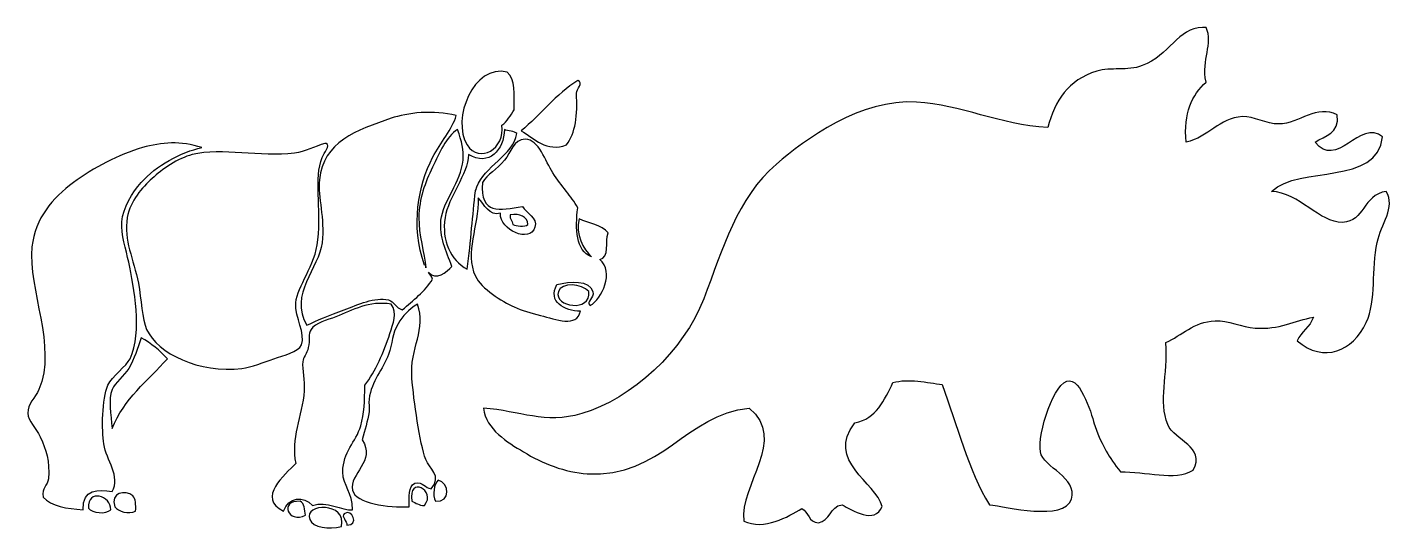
# Model space of a CAD drawing. Header units: centimetres. Extents: x -66 to 65, y -66 to 66.
# Drawn here: x -55.21 to -39.61, y -13.64 to -7.91 of the extents above; entities that cross this region are included whole.
import ezdxf

# ---------------------------------------------------------------- set-up
doc = ezdxf.new("R2010")
doc.units = ezdxf.units.CM
doc.header["$MEASUREMENT"] = 0
doc.layers.add('Layer 1', color=7, linetype='Continuous')

msp = doc.modelspace()

# ---------------------------------------------------------------- linework, layer by layer
at = {"layer": 'Layer 1'}
for points, knots in [([(-41.77333, -7.90687), (-41.68702, -8.09917), (-41.8295, -8.26617), (-41.77333, -8.52925), (-41.77333, -8.52925), (-41.93332, -8.67353), (-42.02873, -8.88242), (-42.00153, -9.21391), (-42.00153, -9.21391), (-41.73718, -9.15541), (-41.63151, -8.94007), (-41.35838, -8.92342), (-41.35838, -8.92342), (-41.22709, -8.91543), (-41.08983, -9.00925), (-40.94343, -9.00642), (-40.94343, -9.00642), (-40.7121, -9.00195), (-40.50515, -8.78055), (-40.27954, -8.9027), (-40.27954, -8.9027), (-40.24557, -9.12339), (-40.42173, -9.13395), (-40.52851, -9.2139), (-40.52851, -9.2139), (-40.29451, -9.53338), (-40.01233, -8.94656), (-39.76087, -9.15164), (-39.76087, -9.15164), (-39.82556, -9.71629), (-40.70202, -9.46911), (-41.02643, -9.77402), (-41.02643, -9.77402), (-40.71173, -9.79124), (-40.47588, -10.13319), (-40.21731, -10.12671), (-40.21731, -10.12671), (-39.96559, -10.12039), (-39.99001, -9.81572), (-39.71939, -9.77402), (-39.71939, -9.77402), (-39.61215, -9.95669), (-39.77612, -10.14658), (-39.82313, -10.35494), (-39.82313, -10.35494), (-39.89211, -10.66053), (-39.82609, -11.01179), (-39.94762, -11.26778), (-39.94762, -11.26778), (-40.1028, -11.59465), (-40.4271, -11.73527), (-40.736, -11.47524), (-40.736, -11.47524), (-40.68554, -11.37356), (-40.58847, -11.31847), (-40.54928, -11.20555), (-40.54928, -11.20555), (-40.75984, -11.24772), (-40.93951, -11.35123), (-41.21317, -11.33004), (-41.21317, -11.33004), (-41.36697, -11.31811), (-41.52096, -11.23966), (-41.66958, -11.24704), (-41.66958, -11.24704), (-41.91503, -11.25924), (-42.05084, -11.41539), (-42.22973, -11.49599), (-42.22973, -11.49599), (-42.2051, -11.87239), (-42.31964, -12.15927), (-42.20899, -12.4296), (-42.20899, -12.4296), (-42.13372, -12.61349), (-41.77513, -12.67786), (-41.91853, -12.94826), (-41.91853, -12.94826), (-42.13157, -13.07701), (-42.46603, -12.95826), (-42.7484, -12.969), (-42.7484, -12.969), (-42.88273, -12.79062), (-42.94959, -12.68926), (-43.03886, -12.45031), (-43.03886, -12.45031), (-43.04743, -12.42737), (-43.16689, -11.94033), (-43.32932, -11.93165), (-43.32932, -11.93165), (-43.50172, -11.92247), (-43.69778, -12.5326), (-43.66127, -12.74077), (-43.66127, -12.74077), (-43.62981, -12.92013), (-43.22968, -13.02999), (-43.30858, -13.28018), (-43.30858, -13.28018), (-43.38764, -13.53098), (-44.05579, -13.36572), (-44.24219, -13.34244), (-44.24219, -13.34244), (-44.48632, -12.95038), (-44.60806, -12.43585), (-44.7816, -11.97317), (-44.7816, -11.97317), (-44.94384, -11.9529), (-45.17519, -11.90017), (-45.34175, -11.95243), (-45.34175, -11.95243), (-45.44216, -12.14939), (-45.52564, -12.36328), (-45.77741, -12.40886), (-45.77741, -12.40886), (-46.11542, -12.84423), (-45.53164, -13.0876), (-45.46621, -13.36319), (-45.46621, -13.36319), (-45.54566, -13.57203), (-45.8093, -13.40235), (-45.92262, -13.34245), (-45.92262, -13.34245), (-46.06208, -13.36206), (-46.05798, -13.52517), (-46.19234, -13.54991), (-46.19234, -13.54991), (-46.30267, -13.54269), (-46.30336, -13.42582), (-46.37906, -13.38396), (-46.37906, -13.38396), (-46.54027, -13.48109), (-46.80835, -13.63706), (-47.04295, -13.52919), (-47.04295, -13.52919), (-47.09412, -13.12305), (-46.54199, -12.59622), (-46.98072, -12.24289), (-46.98072, -12.24289), (-47.70015, -12.30697), (-47.97698, -13.03937), (-48.82717, -12.98978), (-48.82717, -12.98978), (-49.07331, -12.97541), (-49.3435, -12.86963), (-49.55329, -12.74083), (-49.55329, -12.74083), (-49.73929, -12.62669), (-49.97768, -12.48953), (-50.0097, -12.24291), (-50.0097, -12.24291), (-49.59023, -12.2732), (-49.3117, -12.42852), (-48.8894, -12.30517), (-48.8894, -12.30517), (-48.31557, -12.13758), (-47.72624, -11.5891), (-47.49936, -10.99815), (-47.49936, -10.99815), (-47.27896, -10.42406), (-47.1236, -9.85531), (-46.66949, -9.46291), (-46.66949, -9.46291), (-46.34424, -9.18182), (-45.71027, -8.71779), (-45.07202, -8.75753), (-45.07202, -8.75753), (-44.56759, -8.78894), (-44.13, -9.0128), (-43.57826, -9.04799), (-43.57826, -9.04799), (-43.49089, -8.73927), (-43.35053, -8.50694), (-43.01811, -8.40484), (-43.01811, -8.40484), (-42.85849, -8.35581), (-42.67037, -8.40759), (-42.49945, -8.34258), (-42.49945, -8.34258), (-42.19433, -8.22659), (-42.0898, -7.91104), (-41.81481, -7.90689), (-41.81481, -7.90689), (-41.801, -7.90687), (-41.78717, -7.90687), (-41.77333, -7.90687)], [0, 0, 0, 0, 0.0212766, 0.0212766, 0.0212766, 0.0212766, 0.04255319, 0.04255319, 0.04255319, 0.04255319, 0.06382979, 0.06382979, 0.06382979, 0.06382979, 0.08510638, 0.08510638, 0.08510638, 0.08510638, 0.10638298, 0.10638298, 0.10638298, 0.10638298, 0.12765957, 0.12765957, 0.12765957, 0.12765957, 0.14893617, 0.14893617, 0.14893617, 0.14893617, 0.17021277, 0.17021277, 0.17021277, 0.17021277, 0.19148936, 0.19148936, 0.19148936, 0.19148936, 0.21276596, 0.21276596, 0.21276596, 0.21276596, 0.23404255, 0.23404255, 0.23404255, 0.23404255, 0.25531915, 0.25531915, 0.25531915, 0.25531915, 0.27659574, 0.27659574, 0.27659574, 0.27659574, 0.29787234, 0.29787234, 0.29787234, 0.29787234, 0.31914894, 0.31914894, 0.31914894, 0.31914894, 0.34042553, 0.34042553, 0.34042553, 0.34042553, 0.36170213, 0.36170213, 0.36170213, 0.36170213, 0.38297872, 0.38297872, 0.38297872, 0.38297872, 0.40425532, 0.40425532, 0.40425532, 0.40425532, 0.42553191, 0.42553191, 0.42553191, 0.42553191, 0.44680851, 0.44680851, 0.44680851, 0.44680851, 0.46808511, 0.46808511, 0.46808511, 0.46808511, 0.4893617, 0.4893617, 0.4893617, 0.4893617, 0.5106383, 0.5106383, 0.5106383, 0.5106383, 0.53191489, 0.53191489, 0.53191489, 0.53191489, 0.55319149, 0.55319149, 0.55319149, 0.55319149, 0.57446809, 0.57446809, 0.57446809, 0.57446809, 0.59574468, 0.59574468, 0.59574468, 0.59574468, 0.61702128, 0.61702128, 0.61702128, 0.61702128, 0.63829787, 0.63829787, 0.63829787, 0.63829787, 0.65957447, 0.65957447, 0.65957447, 0.65957447, 0.68085106, 0.68085106, 0.68085106, 0.68085106, 0.70212766, 0.70212766, 0.70212766, 0.70212766, 0.72340426, 0.72340426, 0.72340426, 0.72340426, 0.74468085, 0.74468085, 0.74468085, 0.74468085, 0.76595745, 0.76595745, 0.76595745, 0.76595745, 0.78723404, 0.78723404, 0.78723404, 0.78723404, 0.80851064, 0.80851064, 0.80851064, 0.80851064, 0.82978723, 0.82978723, 0.82978723, 0.82978723, 0.85106383, 0.85106383, 0.85106383, 0.85106383, 0.87234043, 0.87234043, 0.87234043, 0.87234043, 0.89361702, 0.89361702, 0.89361702, 0.89361702, 0.91489362, 0.91489362, 0.91489362, 0.91489362, 0.93617021, 0.93617021, 0.93617021, 0.93617021, 0.95744681, 0.95744681, 0.95744681, 0.95744681, 1, 1, 1, 1]), ([(-49.73835, -8.41654), (-49.64765, -8.49457), (-49.65654, -8.67337), (-49.65964, -8.8462), (-49.65964, -8.8462), (-49.70523, -8.90637), (-49.73502, -8.98228), (-49.80135, -9.02133), (-49.80135, -9.02133), (-49.75656, -9.28491), (-50.05609, -9.46535), (-50.19508, -9.24416), (-50.19508, -9.24416), (-50.37795, -8.95303), (-50.12017, -8.31856), (-49.73835, -8.41654)], [0, 0, 0, 0, 0.2, 0.2, 0.2, 0.2, 0.4, 0.4, 0.4, 0.4, 0.6, 0.6, 0.6, 0.6, 1, 1, 1, 1]), ([(-48.93526, -8.51197), (-48.86692, -8.5361), (-48.94658, -8.60756), (-48.95092, -8.65524), (-48.95092, -8.65524), (-48.93272, -8.90704), (-48.96256, -9.11035), (-49.06122, -9.24415), (-49.06122, -9.24415), (-49.29202, -9.33228), (-49.42955, -9.1693), (-49.58091, -9.08498), (-49.58091, -9.08498), (-49.35795, -8.90181), (-49.18478, -8.66826), (-48.93526, -8.51197)], [0, 0, 0, 0, 0.2, 0.2, 0.2, 0.2, 0.4, 0.4, 0.4, 0.4, 0.6, 0.6, 0.6, 0.6, 1, 1, 1, 1]), ([(-50.66751, -10.64494), (-50.68344, -10.47399), (-50.74821, -10.26778), (-50.7463, -10.07185), (-50.7463, -10.07185), (-50.74413, -9.85563), (-50.67478, -9.67572), (-50.58874, -9.49887), (-50.58874, -9.49887), (-50.50775, -9.33242), (-50.43742, -9.15097), (-50.30532, -9.06913), (-50.30532, -9.06913), (-50.25624, -9.20214), (-50.23229, -9.30548), (-50.24227, -9.41928), (-50.24227, -9.41928), (-50.26375, -9.66188), (-50.47098, -9.88728), (-50.49426, -10.10378), (-50.49426, -10.10378), (-50.51432, -10.29084), (-50.43465, -10.45525), (-50.36834, -10.62906), (-50.36834, -10.62906), (-50.42528, -10.68891), (-50.55424, -10.80003), (-50.63597, -10.69264), (-50.63597, -10.69264), (-50.62187, -10.72082), (-50.59795, -10.73918), (-50.58872, -10.77233), (-50.58872, -10.77233), (-50.67881, -10.91481), (-50.80867, -11.01688), (-50.93524, -11.12248), (-50.93524, -11.12248), (-51.00938, -11.10287), (-51.02761, -11.02744), (-51.09272, -11.01106), (-51.09272, -11.01106), (-51.24919, -10.97158), (-51.43903, -11.0649), (-51.59667, -11.12248), (-51.59667, -11.12248), (-51.76608, -11.18429), (-51.91253, -11.24332), (-52.02188, -11.29755), (-52.02188, -11.29755), (-52.23363, -10.94843), (-51.88234, -10.64665), (-51.84866, -10.35841), (-51.84866, -10.35841), (-51.81569, -10.07708), (-51.90047, -9.84258), (-51.88017, -9.6421), (-51.88017, -9.6421), (-51.83643, -9.21059), (-51.45567, -9.07671), (-51.06118, -8.94172), (-51.06118, -8.94172), (-50.88018, -8.87975), (-50.57559, -8.84353), (-50.32109, -8.90989), (-50.32109, -8.90989), (-50.36387, -9.07086), (-50.5004, -9.21363), (-50.58874, -9.38746), (-50.58874, -9.38746), (-50.75458, -9.71335), (-50.83835, -10.15891), (-50.68325, -10.61312), (-50.68325, -10.61312), (-50.66989, -10.61018), (-50.66835, -10.61928), (-50.66751, -10.62905), (-50.66751, -10.62905), (-50.66751, -10.63436), (-50.66751, -10.63962), (-50.66751, -10.64494)], [0, 0, 0, 0, 0.04761905, 0.04761905, 0.04761905, 0.04761905, 0.0952381, 0.0952381, 0.0952381, 0.0952381, 0.14285714, 0.14285714, 0.14285714, 0.14285714, 0.19047619, 0.19047619, 0.19047619, 0.19047619, 0.23809524, 0.23809524, 0.23809524, 0.23809524, 0.28571429, 0.28571429, 0.28571429, 0.28571429, 0.33333333, 0.33333333, 0.33333333, 0.33333333, 0.38095238, 0.38095238, 0.38095238, 0.38095238, 0.42857143, 0.42857143, 0.42857143, 0.42857143, 0.47619048, 0.47619048, 0.47619048, 0.47619048, 0.52380952, 0.52380952, 0.52380952, 0.52380952, 0.57142857, 0.57142857, 0.57142857, 0.57142857, 0.61904762, 0.61904762, 0.61904762, 0.61904762, 0.66666667, 0.66666667, 0.66666667, 0.66666667, 0.71428571, 0.71428571, 0.71428571, 0.71428571, 0.76190476, 0.76190476, 0.76190476, 0.76190476, 0.80952381, 0.80952381, 0.80952381, 0.80952381, 0.85714286, 0.85714286, 0.85714286, 0.85714286, 0.9047619, 0.9047619, 0.9047619, 0.9047619, 1, 1, 1, 1]), ([(-53.21875, -9.27604), (-53.45613, -9.3252), (-53.74231, -9.48006), (-53.91172, -9.674), (-53.91172, -9.674), (-54.00922, -9.78563), (-54.1204, -9.96316), (-54.1322, -10.11966), (-54.1322, -10.11966), (-54.14318, -10.26679), (-54.08262, -10.43451), (-54.05349, -10.58133), (-54.05349, -10.58133), (-53.99531, -10.87306), (-53.89373, -11.37021), (-54.03764, -11.67954), (-54.03764, -11.67954), (-54.07606, -11.76204), (-54.24433, -11.88173), (-54.28966, -11.98204), (-54.28966, -11.98204), (-54.3602, -12.13804), (-54.36083, -12.4939), (-54.33686, -12.65059), (-54.33686, -12.65059), (-54.30821, -12.8385), (-54.14128, -13.02064), (-54.2424, -13.19177), (-54.2424, -13.19177), (-54.39673, -13.1723), (-54.58305, -13.15687), (-54.57308, -13.39875), (-54.57308, -13.39875), (-54.76302, -13.38901), (-54.93233, -13.35851), (-55.02991, -13.25543), (-55.02991, -13.25543), (-55.04436, -13.15063), (-54.98006, -13.12531), (-54.96686, -13.04855), (-54.96686, -13.04855), (-54.9521, -12.84064), (-54.99223, -12.71819), (-55.06129, -12.57098), (-55.06129, -12.57098), (-55.11257, -12.46173), (-55.19848, -12.39032), (-55.20305, -12.30042), (-55.20305, -12.30042), (-55.20839, -12.19517), (-55.11841, -12.12394), (-55.07706, -12.02983), (-55.07706, -12.02983), (-54.86687, -11.55123), (-55.20432, -10.88495), (-55.15583, -10.40616), (-55.15583, -10.40616), (-55.12252, -10.07739), (-54.92022, -9.84919), (-54.68339, -9.674), (-54.68339, -9.674), (-54.4555, -9.50557), (-54.16653, -9.35311), (-53.89588, -9.27604), (-53.89588, -9.27604), (-53.68066, -9.21468), (-53.46, -9.196), (-53.21875, -9.27604)], [0, 0, 0, 0, 0.05555556, 0.05555556, 0.05555556, 0.05555556, 0.11111111, 0.11111111, 0.11111111, 0.11111111, 0.16666667, 0.16666667, 0.16666667, 0.16666667, 0.22222222, 0.22222222, 0.22222222, 0.22222222, 0.27777778, 0.27777778, 0.27777778, 0.27777778, 0.33333333, 0.33333333, 0.33333333, 0.33333333, 0.38888889, 0.38888889, 0.38888889, 0.38888889, 0.44444444, 0.44444444, 0.44444444, 0.44444444, 0.5, 0.5, 0.5, 0.5, 0.55555556, 0.55555556, 0.55555556, 0.55555556, 0.61111111, 0.61111111, 0.61111111, 0.61111111, 0.66666667, 0.66666667, 0.66666667, 0.66666667, 0.72222222, 0.72222222, 0.72222222, 0.72222222, 0.77777778, 0.77777778, 0.77777778, 0.77777778, 0.83333333, 0.83333333, 0.83333333, 0.83333333, 0.88888889, 0.88888889, 0.88888889, 0.88888889, 1, 1, 1, 1]), ([(-49.76986, -9.06913), (-49.72954, -9.09202), (-49.65876, -9.08418), (-49.62812, -9.11691), (-49.62812, -9.11691), (-49.67, -9.35871), (-50.00647, -9.49878), (-50.08479, -9.72172), (-50.08479, -9.72172), (-50.08865, -9.73254), (-50.10101, -9.773), (-50.10069, -9.7695), (-50.10069, -9.7695), (-50.13411, -10.0458), (-50.15149, -10.3301), (-50.19507, -10.66085), (-50.19507, -10.66085), (-50.38533, -10.5543), (-50.48828, -10.33806), (-50.44703, -10.07183), (-50.44703, -10.07183), (-50.41081, -9.83828), (-50.18851, -9.58272), (-50.17938, -9.3556), (-50.17938, -9.3556), (-49.94554, -9.49315), (-49.77594, -9.30313), (-49.76986, -9.06913)], [0, 0, 0, 0, 0.125, 0.125, 0.125, 0.125, 0.25, 0.25, 0.25, 0.25, 0.375, 0.375, 0.375, 0.375, 0.5, 0.5, 0.5, 0.5, 0.625, 0.625, 0.625, 0.625, 0.75, 0.75, 0.75, 0.75, 1, 1, 1, 1]), ([(-48.91941, -10.08788), (-48.80641, -10.13805), (-48.6607, -10.1553), (-48.58868, -10.24705), (-48.58868, -10.24705), (-48.62731, -10.34066), (-48.56788, -10.53336), (-48.68324, -10.54944), (-48.68324, -10.54944), (-48.51343, -10.69374), (-48.65974, -10.99828), (-48.79341, -11.07477), (-48.79341, -11.07477), (-48.85045, -11.02196), (-48.73996, -10.99706), (-48.76192, -10.91554), (-48.76192, -10.91554), (-48.79801, -10.78195), (-49.02738, -10.7956), (-49.17142, -10.83598), (-49.17142, -10.83598), (-49.28088, -11.03024), (-49.08554, -11.13829), (-48.90374, -11.1384), (-48.90374, -11.1384), (-48.94232, -11.32528), (-49.18399, -11.23391), (-49.36038, -11.18621), (-49.36038, -11.18621), (-49.47113, -11.15618), (-49.57355, -11.13075), (-49.65962, -11.09062), (-49.65962, -11.09062), (-49.79776, -11.02622), (-50.03411, -10.88155), (-50.10068, -10.74047), (-50.10068, -10.74047), (-50.22797, -10.46993), (-50.06425, -10.1727), (-50.06909, -9.84912), (-50.06909, -9.84912), (-50.00054, -9.91828), (-49.94296, -10.06391), (-49.81707, -10.02414), (-49.81707, -10.02414), (-49.82355, -10.21562), (-49.47883, -10.36635), (-49.42342, -10.18337), (-49.42342, -10.18337), (-49.39056, -10.07518), (-49.51944, -10.0192), (-49.56508, -9.94466), (-49.56508, -9.94466), (-49.82789, -9.99064), (-50.0466, -10.04642), (-50.0218, -9.67404), (-50.0218, -9.67404), (-49.96404, -9.57636), (-49.8553, -9.5277), (-49.76984, -9.41933), (-49.76984, -9.41933), (-49.69999, -9.33085), (-49.6648, -9.18057), (-49.53362, -9.18057), (-49.53362, -9.18057), (-49.37754, -9.18057), (-49.30356, -9.43251), (-49.21861, -9.5626), (-49.21861, -9.5626), (-49.1155, -9.7205), (-49.01218, -9.82512), (-48.93521, -9.96053), (-48.93521, -9.96053), (-48.96437, -10.19974), (-48.96003, -10.45043), (-48.7777, -10.51766), (-48.7777, -10.51766), (-48.87411, -10.43121), (-48.96161, -10.26259), (-48.91941, -10.08788)], [0, 0, 0, 0, 0.04761905, 0.04761905, 0.04761905, 0.04761905, 0.0952381, 0.0952381, 0.0952381, 0.0952381, 0.14285714, 0.14285714, 0.14285714, 0.14285714, 0.19047619, 0.19047619, 0.19047619, 0.19047619, 0.23809524, 0.23809524, 0.23809524, 0.23809524, 0.28571429, 0.28571429, 0.28571429, 0.28571429, 0.33333333, 0.33333333, 0.33333333, 0.33333333, 0.38095238, 0.38095238, 0.38095238, 0.38095238, 0.42857143, 0.42857143, 0.42857143, 0.42857143, 0.47619048, 0.47619048, 0.47619048, 0.47619048, 0.52380952, 0.52380952, 0.52380952, 0.52380952, 0.57142857, 0.57142857, 0.57142857, 0.57142857, 0.61904762, 0.61904762, 0.61904762, 0.61904762, 0.66666667, 0.66666667, 0.66666667, 0.66666667, 0.71428571, 0.71428571, 0.71428571, 0.71428571, 0.76190476, 0.76190476, 0.76190476, 0.76190476, 0.80952381, 0.80952381, 0.80952381, 0.80952381, 0.85714286, 0.85714286, 0.85714286, 0.85714286, 0.9047619, 0.9047619, 0.9047619, 0.9047619, 1, 1, 1, 1]), ([(-51.80141, -9.22825), (-51.75016, -9.25254), (-51.82771, -9.33382), (-51.84866, -9.38748), (-51.84866, -9.38748), (-51.94346, -9.62931), (-51.85819, -9.9544), (-51.89586, -10.32662), (-51.89586, -10.32662), (-51.92637, -10.62703), (-52.13293, -10.84915), (-52.14788, -11.04287), (-52.14788, -11.04287), (-52.16092, -11.2135), (-52.03205, -11.39569), (-52.08483, -11.52044), (-52.08483, -11.52044), (-52.12121, -11.60611), (-52.28697, -11.63924), (-52.3999, -11.67953), (-52.3999, -11.67953), (-52.50468, -11.7171), (-52.65795, -11.7787), (-52.76206, -11.79105), (-52.76206, -11.79105), (-53.24686, -11.84825), (-53.7262, -11.62148), (-53.84865, -11.34536), (-53.84865, -11.34536), (-53.90051, -11.22855), (-53.90853, -11.00254), (-53.94321, -10.82003), (-53.94321, -10.82003), (-53.99544, -10.54563), (-54.11485, -10.33251), (-54.06918, -10.07187), (-54.06918, -10.07187), (-54.03494, -9.87642), (-53.90178, -9.73238), (-53.78568, -9.62626), (-53.78568, -9.62626), (-53.67331, -9.52352), (-53.4907, -9.39531), (-53.32901, -9.35562), (-53.32901, -9.35562), (-52.98439, -9.27119), (-52.55873, -9.38872), (-52.16363, -9.33969), (-52.16363, -9.33969), (-52.04383, -9.32485), (-51.93357, -9.26188), (-51.81713, -9.22825), (-51.81713, -9.22825), (-51.81188, -9.22825), (-51.80667, -9.22825), (-51.80141, -9.22825)], [0, 0, 0, 0, 0.06666667, 0.06666667, 0.06666667, 0.06666667, 0.13333333, 0.13333333, 0.13333333, 0.13333333, 0.2, 0.2, 0.2, 0.2, 0.26666667, 0.26666667, 0.26666667, 0.26666667, 0.33333333, 0.33333333, 0.33333333, 0.33333333, 0.4, 0.4, 0.4, 0.4, 0.46666667, 0.46666667, 0.46666667, 0.46666667, 0.53333333, 0.53333333, 0.53333333, 0.53333333, 0.6, 0.6, 0.6, 0.6, 0.66666667, 0.66666667, 0.66666667, 0.66666667, 0.73333333, 0.73333333, 0.73333333, 0.73333333, 0.8, 0.8, 0.8, 0.8, 0.86666667, 0.86666667, 0.86666667, 0.86666667, 1, 1, 1, 1]), ([(-49.70691, -10.04013), (-49.59052, -10.02859), (-49.51212, -10.05553), (-49.50215, -10.15149), (-49.50215, -10.15149), (-49.54044, -10.18229), (-49.63389, -10.16678), (-49.67532, -10.15149), (-49.67532, -10.15149), (-49.67281, -10.10114), (-49.7172, -10.09831), (-49.70691, -10.04013)], [0, 0, 0, 0, 0.25, 0.25, 0.25, 0.25, 0.5, 0.5, 0.5, 0.5, 1, 1, 1, 1]), ([(-48.80915, -10.91555), (-48.77848, -11.15394), (-49.20933, -11.09327), (-49.15565, -10.91555), (-49.15565, -10.91555), (-49.12345, -10.80898), (-48.88697, -10.81774), (-48.80915, -10.91555)], [0, 0, 0, 0, 0.33333333, 0.33333333, 0.33333333, 0.33333333, 1, 1, 1, 1]), ([(-52.28964, -13.41468), (-52.59656, -13.26752), (-52.27355, -12.99846), (-52.1479, -12.8734), (-52.1479, -12.8734), (-52.21309, -12.59149), (-52.07535, -12.33447), (-52.05328, -12.04576), (-52.05328, -12.04576), (-52.04444, -11.92752), (-52.07929, -11.80507), (-52.06918, -11.71146), (-52.06918, -11.71146), (-52.06455, -11.66918), (-52.0223, -11.62005), (-52.00608, -11.55229), (-52.00608, -11.55229), (-51.98505, -11.46381), (-52.00984, -11.40314), (-51.97467, -11.34539), (-51.97467, -11.34539), (-51.93083, -11.27345), (-51.78891, -11.24109), (-51.69122, -11.20209), (-51.69122, -11.20209), (-51.50278, -11.12708), (-51.31713, -11.01627), (-51.06117, -11.05887), (-51.06117, -11.05887), (-50.9823, -11.15999), (-51.04281, -11.28141), (-51.07691, -11.39307), (-51.07691, -11.39307), (-51.14329, -11.60963), (-51.2437, -11.82098), (-51.36046, -11.98206), (-51.36046, -11.98206), (-51.36506, -12.16282), (-51.36668, -12.30432), (-51.40766, -12.44368), (-51.40766, -12.44368), (-51.46206, -12.62849), (-51.61438, -12.74351), (-51.61239, -12.96893), (-51.61239, -12.96893), (-51.61091, -13.134), (-51.50031, -13.20033), (-51.50222, -13.39877), (-51.50222, -13.39877), (-51.61753, -13.41644), (-51.80194, -13.29122), (-51.95884, -13.35096), (-51.95884, -13.35096), (-52.05816, -13.23193), (-52.23151, -13.25939), (-52.28964, -13.41468)], [0, 0, 0, 0, 0.06666667, 0.06666667, 0.06666667, 0.06666667, 0.13333333, 0.13333333, 0.13333333, 0.13333333, 0.2, 0.2, 0.2, 0.2, 0.26666667, 0.26666667, 0.26666667, 0.26666667, 0.33333333, 0.33333333, 0.33333333, 0.33333333, 0.4, 0.4, 0.4, 0.4, 0.46666667, 0.46666667, 0.46666667, 0.46666667, 0.53333333, 0.53333333, 0.53333333, 0.53333333, 0.6, 0.6, 0.6, 0.6, 0.66666667, 0.66666667, 0.66666667, 0.66666667, 0.73333333, 0.73333333, 0.73333333, 0.73333333, 0.8, 0.8, 0.8, 0.8, 0.86666667, 0.86666667, 0.86666667, 0.86666667, 1, 1, 1, 1]), ([(-50.79348, -13.0963), (-50.86664, -13.13374), (-50.85846, -13.25344), (-50.85648, -13.36689), (-50.85648, -13.36689), (-51.08886, -13.37504), (-51.47026, -13.33046), (-51.50225, -13.17583), (-51.50225, -13.17583), (-51.5413, -12.9861), (-51.23219, -12.84817), (-51.39197, -12.60282), (-51.39197, -12.60282), (-51.36668, -12.49005), (-51.32633, -12.3943), (-51.3132, -12.28445), (-51.3132, -12.28445), (-51.30788, -12.23939), (-51.31947, -12.18981), (-51.3132, -12.14126), (-51.3132, -12.14126), (-51.28579, -11.9311), (-51.15389, -11.80312), (-51.09272, -11.63183), (-51.09272, -11.63183), (-51.04758, -11.50552), (-51.0502, -11.39304), (-50.98247, -11.28168), (-50.98247, -11.28168), (-50.92834, -11.1927), (-50.86621, -11.11957), (-50.76199, -11.05887), (-50.76199, -11.05887), (-50.65229, -11.34234), (-50.85354, -11.55213), (-50.82499, -11.90244), (-50.82499, -11.90244), (-50.80446, -12.15416), (-50.73617, -12.64468), (-50.66748, -12.82568), (-50.66748, -12.82568), (-50.6279, -12.93001), (-50.4773, -13.0125), (-50.60454, -13.15998), (-50.60454, -13.15998), (-50.6814, -13.15279), (-50.69135, -13.07786), (-50.79348, -13.0963)], [0, 0, 0, 0, 0.07692308, 0.07692308, 0.07692308, 0.07692308, 0.15384615, 0.15384615, 0.15384615, 0.15384615, 0.23076923, 0.23076923, 0.23076923, 0.23076923, 0.30769231, 0.30769231, 0.30769231, 0.30769231, 0.38461538, 0.38461538, 0.38461538, 0.38461538, 0.46153846, 0.46153846, 0.46153846, 0.46153846, 0.53846154, 0.53846154, 0.53846154, 0.53846154, 0.61538462, 0.61538462, 0.61538462, 0.61538462, 0.69230769, 0.69230769, 0.69230769, 0.69230769, 0.76923077, 0.76923077, 0.76923077, 0.76923077, 0.84615385, 0.84615385, 0.84615385, 0.84615385, 1, 1, 1, 1]), ([(-53.91172, -11.44081), (-53.79763, -11.50587), (-53.6986, -11.58623), (-53.61245, -11.67952), (-53.61245, -11.67952), (-53.83608, -11.93114), (-54.1069, -12.13489), (-54.24242, -12.47549), (-54.24242, -12.47549), (-54.25581, -12.30933), (-54.287, -12.14685), (-54.24242, -12.0298), (-54.24242, -12.0298), (-54.21276, -11.95188), (-54.1032, -11.87544), (-54.05348, -11.79104), (-54.05348, -11.79104), (-53.98739, -11.67893), (-53.94977, -11.56407), (-53.91172, -11.44081)], [0, 0, 0, 0, 0.16666667, 0.16666667, 0.16666667, 0.16666667, 0.33333333, 0.33333333, 0.33333333, 0.33333333, 0.5, 0.5, 0.5, 0.5, 0.66666667, 0.66666667, 0.66666667, 0.66666667, 1, 1, 1, 1]), ([(-50.68325, -13.35094), (-50.74503, -13.34967), (-50.78146, -13.32289), (-50.82499, -13.30321), (-50.82499, -13.30321), (-50.87576, -13.0038), (-50.53667, -13.17962), (-50.68325, -13.35094)], [0, 0, 0, 0, 0.33333333, 0.33333333, 0.33333333, 0.33333333, 1, 1, 1, 1]), ([(-50.5258, -13.06445), (-50.39803, -13.09059), (-50.37597, -13.31927), (-50.55723, -13.30321), (-50.55723, -13.30321), (-50.59266, -13.23431), (-50.57488, -13.09927), (-50.5258, -13.06445)], [0, 0, 0, 0, 0.33333333, 0.33333333, 0.33333333, 0.33333333, 1, 1, 1, 1]), ([(-54.2582, -13.39872), (-54.30863, -13.4559), (-54.47394, -13.43677), (-54.51016, -13.38279), (-54.51016, -13.38279), (-54.5332, -13.15359), (-54.24621, -13.2418), (-54.2582, -13.39872)], [0, 0, 0, 0, 0.33333333, 0.33333333, 0.33333333, 0.33333333, 1, 1, 1, 1]), ([(-54.00621, -13.2395), (-53.97486, -13.27686), (-53.96988, -13.34081), (-53.97465, -13.41468), (-53.97465, -13.41468), (-54.05469, -13.45767), (-54.17137, -13.41621), (-54.21098, -13.36687), (-54.21098, -13.36687), (-54.26703, -13.19729), (-54.0891, -13.17258), (-54.00621, -13.2395)], [0, 0, 0, 0, 0.25, 0.25, 0.25, 0.25, 0.5, 0.5, 0.5, 0.5, 1, 1, 1, 1]), ([(-52.10065, -13.30321), (-52.04768, -13.32393), (-52.04863, -13.39933), (-52.03765, -13.46241), (-52.03765, -13.46241), (-52.23739, -13.5625), (-52.34216, -13.29252), (-52.10065, -13.30321)], [0, 0, 0, 0, 0.33333333, 0.33333333, 0.33333333, 0.33333333, 1, 1, 1, 1]), ([(-51.62821, -13.58975), (-51.77074, -13.62706), (-51.95592, -13.6047), (-51.99037, -13.51014), (-51.99037, -13.51014), (-52.06043, -13.31792), (-51.56378, -13.31191), (-51.62821, -13.58975)], [0, 0, 0, 0, 0.33333333, 0.33333333, 0.33333333, 0.33333333, 1, 1, 1, 1]), ([(-51.56521, -13.5738), (-51.5678, -13.53295), (-51.63207, -13.47302), (-51.59667, -13.44646), (-51.59667, -13.44646), (-51.50788, -13.37242), (-51.42152, -13.58745), (-51.56521, -13.5738)], [0, 0, 0, 0, 0.33333333, 0.33333333, 0.33333333, 0.33333333, 1, 1, 1, 1])]:
    msp.add_open_spline(points, degree=3, knots=knots, dxfattribs=at)

doc.saveas('drawing.dxf')
